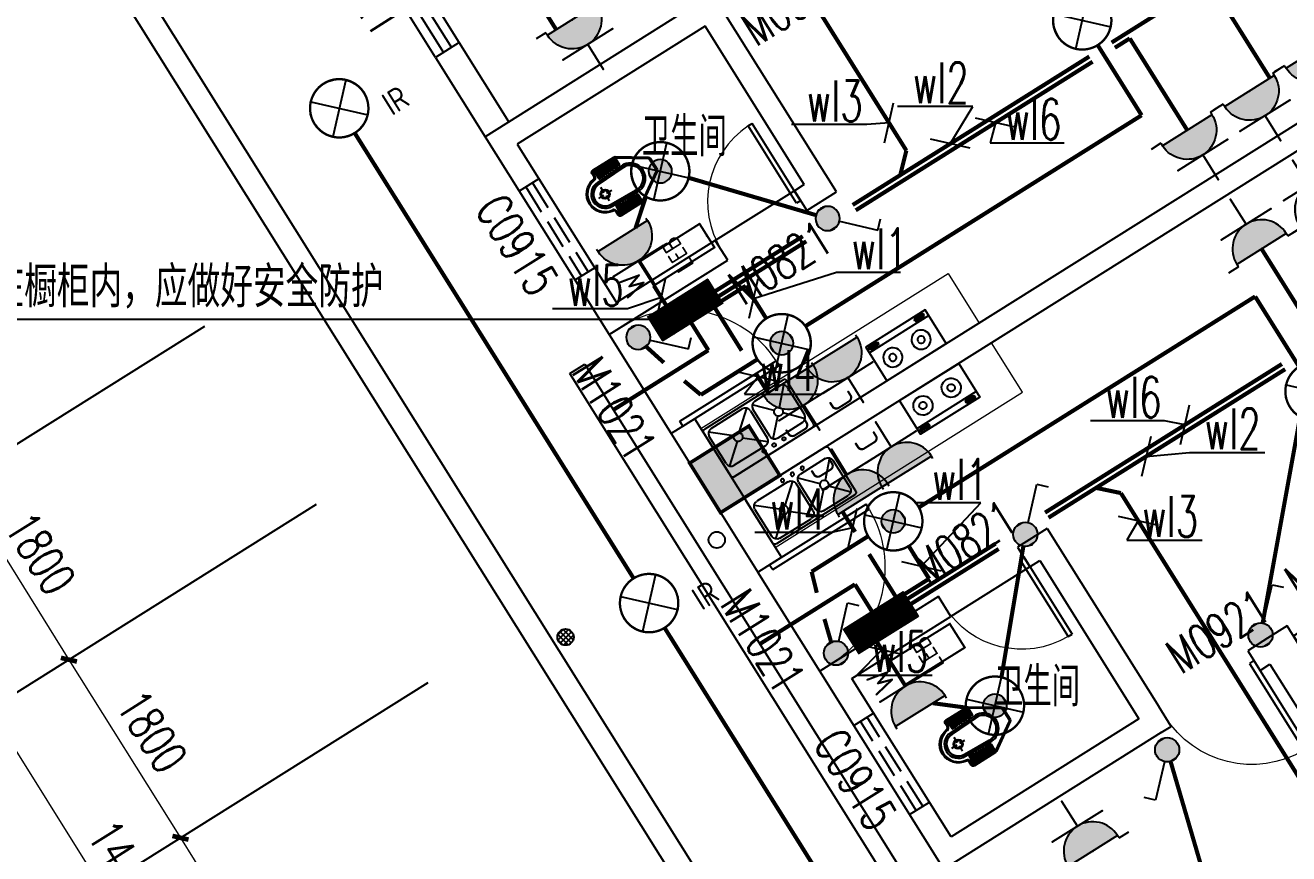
# Model space of a CAD drawing. Extents: x -9422388 to 15610651, y -1992469 to 953794.
# Drawn here: x -2638023 to -2627196, y -191787 to -184694 of the extents above; entities that cross this region are included whole.
import ezdxf
from ezdxf.enums import TextEntityAlignment as Align

# ---------------------------------------------------------------- set-up
doc = ezdxf.new("R2010")
doc.units = 0
doc.header["$LTSCALE"] = 1000
doc.linetypes.add('DASH', pattern=[0.35, 0.25, -0.1])
for name, color, linetype in [('A-ELEV-LIN-0.4', 40, 'Continuous'), ('AXIS', 3, 'Continuous'), ('C-KZ', 2, 'Continuous'), ('C-Z-HATCH', 253, 'Continuous'), ('CABLETRAY', 4, 'Continuous'), ('DIM-插座', 3, 'Continuous'), ('DIM-照明', 3, 'Continuous'), ('DIM-箱柜', 3, 'Continuous'), ('EQUIP-插座', 3, 'Continuous'), ('EQUIP-照明', 3, 'Continuous'), ('EQUIP-箱柜', 3, 'Continuous'), ('PUB_TEXT', 7, 'Continuous'), ('TEL_TEXT', 7, 'Continuous'), ('WALL', 9, 'Continuous'), ('WALL-PARAPET', 6, 'Continuous'), ('WINDOW', 4, 'Continuous'), ('WINDOW_TEXT', 7, 'Continuous'), ('WIRE-插座', 5, 'Continuous'), ('WIRE-照明', 1, 'Continuous'), ('厨具', 4, 'Continuous'), ('洁具', 253, 'Continuous')]:
    doc.layers.add(name, color=color, linetype=linetype)
doc.layers.add('建筑底图', color=8, linetype='Continuous', lineweight=5)
doc.styles.add('_TCH_DIM', font='SIMPLEX', dxfattribs={"bigfont": 'GBCBIG'})
doc.styles.add('_TCH_DIM_T3', font='SIMPLEX', dxfattribs={"width": 0.705882, "bigfont": 'GBCBIG'})
doc.styles.add('_TCH_WINDOW', font='SIMPLEX', dxfattribs={"height": 3.5, "bigfont": 'GBCBIG'})
doc.styles.add('_TEL_ATTDEF', font='GBENOR', dxfattribs={"width": 0.8, "height": 3, "bigfont": 'GBCBIG'})
doc.styles.add('_TEL_DIM', font='SIMPLEX', dxfattribs={"width": 0.8, "height": 3.5, "bigfont": 'HZTXT'})
doc.styles.get("Standard").update_dxf_attribs({"font": 'gbenor.shx', "bigfont": 'gbcbig.shx'})
doc.dimstyles.new('_TCH_ARCH&&100', dxfattribs={"dimtxt": 297.5, "dimasz": 100, "dimexe": 250, "dimexo": 300, "dimgap": 126.25, "dimtad": 1, "dimdec": 0, "dimzin": 0, "dimdsep": 46, "dimtxsty": '_TCH_DIM_T3', "dimblk": 'ARCHTICK', "dimcen": 0.09, "dimclrt": 7, "dimazin": 2, "dimtfac": 1, "dimtdec": 0, "dimtix": 1, "dimtmove": 2, "dimatfit": 3, "dimfxl": 0, "dimtolj": 1, "dimtzin": 0, "dimarcsym": 0})

# ---------------------------------------------------------------- blocks, each defined once
blk = doc.blocks.new('$plan$00002871')
at = {"layer": '洁具', "color": 0}
for p, q in [((0, -475), (0, -423)), ((-15, -490), (-67, -490)), ((0, -505), (0, -557)), ((15, -490), (67, -490))]:
    blk.add_line(p, q, dxfattribs=at)
for points in [[(159, -508, -0.88995), (-159, -508, 0.380538), (-179, -491), (-210, -491, -0.414214), (-230, -471), (-230, -258, -0.144595), (-227, -247), (-73, -9, -0.254383), (-56, 0), (56, 0, -0.254383), (73, -9), (227, -247, -0.144595), (230, -258), (230, -471, -0.414214), (210, -491), (179, -491, 0.380538)], [(120, -491), (130, -252, 1.134994), (-130, -252), (-120, -491, 0.992594)], [(105, -490), (115, -251, 1.141146), (-115, -251), (-105, -490, 0.994896)], [(100, -490), (110, -251, 1.143479), (-110, -251), (-100, -490, 0.995777)], [(-149, -264, 1), (-149, -252), (-207, -252, 1), (-207, -264)], [(-148, -287, 1), (-148, -275), (-207, -275, 1), (-207, -287)], [(-147, -307, 1), (-147, -295), (-207, -295, 1), (-207, -307)], [(-146, -330, 1), (-146, -319), (-207, -319, 1), (-207, -330)], [(-149, -263, 1), (-149, -253), (-207, -253, 1), (-207, -263)], [(-148, -286, 1), (-148, -276), (-207, -276, 1), (-207, -286)], [(-147, -306, 1), (-147, -296), (-207, -296, 1), (-207, -306)], [(-146, -329, 1), (-146, -320), (-207, -320, 1), (-207, -329)], [(146, -330, -1), (146, -319), (207, -319, -1), (207, -330)], [(148, -287, -1), (148, -275), (207, -275, -1), (207, -287)], [(147, -307, -1), (147, -295), (207, -295, -1), (207, -307)], [(146, -329, -1), (146, -320), (207, -320, -1), (207, -329)], [(148, -286, -1), (148, -276), (207, -276, -1), (207, -286)], [(147, -306, -1), (147, -296), (207, -296, -1), (207, -306)], [(149, -264, -1), (149, -252), (207, -252, -1), (207, -264)], [(149, -263, -1), (149, -253), (207, -253, -1), (207, -263)], [(-146, -352, 1), (-146, -341), (-207, -341, 1), (-207, -352)], [(-145, -376, 1), (-145, -364), (-207, -364, 1), (-207, -376)], [(-144, -399, 1), (-144, -388), (-207, -388, 1), (-207, -399)], [(-143, -423, 1), (-143, -411), (-207, -411, 1), (-207, -423)], [(-141, -444, 1), (-141, -432), (-207, -432, 1), (-207, -444)], [(-146, -351, 1), (-146, -342), (-207, -342, 1), (-207, -351)], [(-145, -375, 1), (-145, -365), (-207, -365, 1), (-207, -375)], [(-144, -398, 1), (-144, -389), (-207, -389, 1), (-207, -398)], [(-143, -422, 1), (-143, -412), (-207, -412, 1), (-207, -422)], [(-141, -443, 1), (-141, -433), (-207, -433, 1), (-207, -443)], [(141, -444, -1), (141, -432), (207, -432, -1), (207, -444)], [(141, -443, -1), (141, -433), (207, -433, -1), (207, -443)], [(143, -423, -1), (143, -411), (207, -411, -1), (207, -423)], [(144, -399, -1), (144, -388), (207, -388, -1), (207, -399)], [(143, -422, -1), (143, -412), (207, -412, -1), (207, -422)], [(145, -376, -1), (145, -364), (207, -364, -1), (207, -376)], [(144, -398, -1), (144, -389), (207, -389, -1), (207, -398)], [(146, -352, -1), (146, -341), (207, -341, -1), (207, -352)], [(145, -375, -1), (145, -365), (207, -365, -1), (207, -375)], [(146, -351, -1), (146, -342), (207, -342, -1), (207, -351)], [(-141, -464, 1), (-141, -453), (-207, -453, 1), (-207, -464)], [(-141, -463, 1), (-141, -454), (-207, -454, 1), (-207, -463)], [(141, -464, -1), (141, -453), (207, -453, -1), (207, -464)], [(141, -463, -1), (141, -454), (207, -454, -1), (207, -463)]]:
    blk.add_lwpolyline(points, format="xyb", close=True, dxfattribs=at)
blk.add_lwpolyline([(-149, -507, 0.380538), (-179, -481), (-210, -481, -0.414214), (-220, -471), (-220, -258, -0.144595), (-218, -253), (-64, -15, -0.254383), (-56, -10), (56, -10, -0.254383), (64, -15), (218, -253, -0.144595), (220, -258), (220, -471, -0.414214), (210, -481), (179, -481, 0.380538), (149, -507, 0.380538)], format="xyb", dxfattribs=at)
for radius in [40, 31.7]:
    blk.add_circle((0, -490), radius, dxfattribs=at)
blk.add_arc((0, -490), 150, 186.665, 353.335, dxfattribs=at)
blk = doc.blocks.new('宿舍楼柱网1')
at = {"layer": 'C-Z-HATCH'}
h = blk.add_hatch(color=0, dxfattribs=at)
h.dxf.hatch_style = 1
h.paths.add_polyline_path([(643252, 157766), (643760, 158084), (643495, 158508), (642987, 158190)])
at = {"layer": 'C-KZ', "color": 0, "const_width": 30}
blk.add_lwpolyline([(643252, 157766), (643760, 158084), (643495, 158508), (642987, 158190), (643252, 157766)], dxfattribs=at)
blk = doc.blocks.new('$TCHSYS$WIN2D')
at = {"color": 0}
for p, q in [((-0.5, 0.5), (0.5, 0.5)), ((-0.5, 0.5), (-0.5, -0.5)), ((0.5, 0.5), (0.5, -0.5)), ((0.5, 0.1667), (-0.5, 0.1667)), ((0.5, -0.1667), (-0.5, -0.1667)), ((-0.5, -0.5), (0.5, -0.5))]:
    blk.add_line(p, q, dxfattribs=at)
blk = doc.blocks.new('$DorLib2D$00000001')
at = {"color": 0}
for p, q in [((0.45, 0.975), (0.5, 0.975)), ((0.45, 0), (0.45, 0.975)), ((0.5, 0), (0.5, 0.975)), ((0.5, 0), (0.45, 0))]:
    blk.add_line(p, q, dxfattribs=at)
at = {"color": 0, "lineweight": 13}
blk.add_arc((0.475, 0), 0.975, 91.4693, 180, dxfattribs=at)
blk = doc.blocks.new('$plan$00002777')
at = {"layer": '厨具', "color": 0}
for p, q in [((-300, -284), (300, -284)), ((-267, -307), (-267, -318)), ((-257, -316), (-257, -333)), ((-192, -316), (-257, -316)), ((-192, -333), (-192, -316)), ((-176, -308), (-176, -318)), ((192, -308), (192, -318)), ((208, -316), (273, -316)), ((208, -333), (208, -316)), ((273, -316), (273, -333)), ((284, -307), (284, -318)), ((-257, -333), (-192, -333)), ((273, -333), (208, -333))]:
    blk.add_line(p, q, dxfattribs=at)
blk.add_lwpolyline([(300, 0), (-300, 0), (-300, -340), (300, -340)], close=True, dxfattribs=at)
for points in [[(-176, -308, 0.259034), (-178, -304, 0.076276), (-189, -299, 0.036515), (-203, -297, 0.026615), (-221, -296, 0.026615), (-240, -297, 0.036515), (-254, -299, 0.076276), (-265, -304, 0.259034), (-267, -308, 0.078462), (-267, -309, 0.056762)], [(-176, -318, 0.259034), (-178, -315, 0.076276), (-189, -310, 0.036515), (-203, -307, 0.026615), (-221, -306, 0.026615), (-240, -307, 0.036515), (-254, -310, 0.076276), (-265, -315, 0.259034), (-267, -318, 0.259034), (-265, -322, 0.056762), (-257, -326, 0.036515)], [(-192, -327, 0.008736), (-189, -327, 0.076276), (-178, -322, 0.259034), (-176, -318, 0.259034)], [(192, -308, -0.259034), (194, -304, -0.076276), (205, -299, -0.036515), (219, -297, -0.026615), (238, -296, -0.026615), (257, -297, -0.036515), (270, -299, -0.076276), (282, -304, -0.259034), (284, -308, -0.078462), (283, -309, -0.056762)], [(192, -318, -0.259034), (194, -315, -0.076276), (205, -310, -0.036515), (219, -307, -0.026615), (238, -306, -0.026615), (257, -307, -0.036515), (270, -310, -0.076276), (282, -315, -0.259034), (284, -318, -0.259034), (282, -322, -0.056762), (273, -326, -0.036515)], [(208, -327, -0.008736), (205, -327, -0.076276), (194, -322, -0.259034), (192, -318, -0.259034)]]:
    blk.add_lwpolyline(points, format="xyb", dxfattribs=at)
for centre, radius, start, end in [((-135, -143), 82.5, 0.964, 0), ((151, -143), 82.5, 180, 179.036), ((-135, -143), 31.6, 0.6532, 0), ((151, -143), 31.6, 180, 179.3468)]:
    blk.add_arc(centre, radius, start, end, dxfattribs=at)
blk = doc.blocks.new('$plan$00002763')
at = {"layer": '洁具', "color": 0}
for p, q in [((-381, -98), (-246, -241)), ((-345, -82), (-95, -82)), ((-59, -98), (-194, -241)), ((-6, -98), (161, -241)), ((30, -82), (345, -82)), ((381, -98), (214, -241)), ((-395, -405), (-395, -132)), ((-45, -132), (-45, -405)), ((-20, -405), (-20, -132)), ((395, -132), (395, -405)), ((-246, -297), (-381, -440)), ((-194, -297), (-59, -440)), ((161, -297), (-6, -440)), ((214, -297), (381, -440)), ((-95, -455), (-345, -455)), ((345, -455), (30, -455))]:
    blk.add_line(p, q, dxfattribs=at)
blk.add_lwpolyline([(-420, -25), (-420, -455, 0.200464), (-413, -473, 0.197353), (-395, -480), (395, -480, 0.19737), (413, -473, 0.200447), (420, -455), (420, -25, 0.200464), (413, -7, 0.197353), (395, 0), (-395, 0, 0.19737), (-413, -7, 0.200447), (-420, -25)], format="xyb", close=True, dxfattribs=at)
for centre, major_axis, start_param, end_param in [((-345, -132), (-50, 0), -1.570796, 0), ((-136, -48), (-14.2, 0), 3.141593, 9.424778), ((-95, -132), (-50, 0), 3.141593, 4.712389), ((-36, -48), (-15.1, 0), 3.141593, 9.424778), ((30, -132), (-50, 0), -1.570796, 0), ((64, -48), (-14.2, 0), 3.141593, 9.424778), ((345, -132), (-50, 0), 3.141593, 4.712389), ((-220, -269), (-38.6, 0), 3.141593, 9.424778), ((188, -269), (-38.6, 0), 3.141593, 9.424778), ((-345, -405), (50, 0), 3.141593, 4.712389), ((-95, -405), (50, 0), 4.712389, 6.283185), ((30, -405), (50, 0), 3.141593, 4.712389), ((345, -405), (50, 0), 4.712389, 6.283185)]:
    blk.add_ellipse(centre, major_axis=major_axis, ratio=0.9938, start_param=start_param, end_param=end_param, dxfattribs=at)
blk = doc.blocks.new('_ArchTick')
at = {"color": 0, "linetype": 'ByBlock', "const_width": 0.4}
blk.add_lwpolyline([(-0.5, -0.5), (0.5, 0.5)], dxfattribs=at)
blk = doc.blocks.new('*D649')
at = {"layer": 'AXIS', "color": 0, "lineweight": -2, "transparency": 16777216}
for p, q in [((1909336, -378950), (1906583, -380676)), ((1906794, -380543), (1914442, -392745)), ((1916984, -391152), (1914230, -392878))]:
    blk.add_line(p, q, dxfattribs=at)
at = {"layer": 'Defpoints', "color": 0, "transparency": 16777216}
for p in [(1909591, -378791), (1917238, -390992), (1914442, -392745)]:
    blk.add_point(p, dxfattribs=at)
at = {"layer": 'AXIS', "color": 0, "lineweight": -2, "transparency": 16777216, "xscale": 100, "yscale": 100, "zscale": 100}
for p, rotation in [((1906794, -380543), 122.0782976762229), ((1914442, -392745), 302.0782976762229)]:
    blk.add_blockref('_ArchTick', p, dxfattribs=dict(at, rotation=rotation))
at = {"layer": 'AXIS', "color": 7, "transparency": 16777216, "insert": (1910851, -386498), "char_height": 297.5, "attachment_point": 5, "rotation": 302.0783, "style": '_TCH_DIM_T3'}
blk.add_mtext('\\A1;14400', dxfattribs=at)
blk = doc.blocks.new('*D652')
at = {"layer": 'AXIS', "color": 0, "lineweight": -2, "transparency": 16777216}
for p, q in [((1913160, -385051), (1911084, -386352)), ((1911296, -386219), (1912252, -387744)), ((1914116, -386576), (1912040, -387877))]:
    blk.add_line(p, q, dxfattribs=at)
at = {"layer": 'Defpoints', "color": 0, "transparency": 16777216}
for p in [(1913414, -384891), (1914370, -386417), (1912252, -387744)]:
    blk.add_point(p, dxfattribs=at)
at = {"layer": 'AXIS', "color": 0, "lineweight": -2, "transparency": 16777216, "xscale": 100, "yscale": 100, "zscale": 100}
for p, rotation in [((1911296, -386219), 122.0782976762212), ((1912252, -387744), 302.0782976762212)]:
    blk.add_blockref('_ArchTick', p, dxfattribs=dict(at, rotation=rotation))
at = {"layer": 'AXIS', "color": 7, "transparency": 16777216, "insert": (1912007, -386836), "char_height": 297.5, "attachment_point": 5, "rotation": 302.0783, "style": '_TCH_DIM_T3'}
blk.add_mtext('\\A1;1800', dxfattribs=at)
blk = doc.blocks.new('*D653')
at = {"layer": 'AXIS', "color": 0, "lineweight": -2, "transparency": 16777216}
for p, q in [((1912204, -383526), (1910128, -384827)), ((1910340, -384694), (1911296, -386219)), ((1913160, -385051), (1911084, -386352))]:
    blk.add_line(p, q, dxfattribs=at)
at = {"layer": 'Defpoints', "color": 0, "transparency": 16777216}
for p in [(1912458, -383366), (1913414, -384891), (1911296, -386219)]:
    blk.add_point(p, dxfattribs=at)
at = {"layer": 'AXIS', "color": 0, "lineweight": -2, "transparency": 16777216, "xscale": 100, "yscale": 100, "zscale": 100}
for p, rotation in [((1910340, -384694), 122.0782976762238), ((1911296, -386219), 302.0782976762238)]:
    blk.add_blockref('_ArchTick', p, dxfattribs=dict(at, rotation=rotation))
at = {"layer": 'AXIS', "color": 7, "transparency": 16777216, "insert": (1911051, -385310), "char_height": 297.5, "attachment_point": 5, "rotation": 302.0783, "style": '_TCH_DIM_T3'}
blk.add_mtext('\\A1;1800', dxfattribs=at)
blk = doc.blocks.new('*D654')
at = {"layer": 'AXIS', "color": 0, "lineweight": -2, "transparency": 16777216}
for p, q in [((1911248, -382000), (1909172, -383302)), ((1909384, -383169), (1910340, -384694)), ((1912204, -383526), (1910128, -384827))]:
    blk.add_line(p, q, dxfattribs=at)
at = {"layer": 'Defpoints', "color": 0, "transparency": 16777216}
for p in [(1911502, -381841), (1912458, -383366), (1910340, -384694)]:
    blk.add_point(p, dxfattribs=at)
at = {"layer": 'AXIS', "color": 0, "lineweight": -2, "transparency": 16777216, "xscale": 100, "yscale": 100, "zscale": 100}
for p, rotation in [((1909384, -383169), 122.0782976762261), ((1910340, -384694), 302.0782976762261)]:
    blk.add_blockref('_ArchTick', p, dxfattribs=dict(at, rotation=rotation))
at = {"layer": 'AXIS', "color": 7, "transparency": 16777216, "insert": (1910095, -383785), "char_height": 297.5, "attachment_point": 5, "rotation": 302.0783, "style": '_TCH_DIM_T3'}
blk.add_mtext('\\A1;1800', dxfattribs=at)
blk = doc.blocks.new('*D655')
at = {"layer": 'AXIS', "color": 0, "lineweight": -2, "transparency": 16777216}
for p, q in [((1909336, -378950), (1907260, -380251)), ((1907472, -380118), (1909384, -383169)), ((1911248, -382000), (1909172, -383302))]:
    blk.add_line(p, q, dxfattribs=at)
at = {"layer": 'Defpoints', "color": 0, "transparency": 16777216}
for p in [(1909591, -378791), (1911502, -381841), (1909384, -383169)]:
    blk.add_point(p, dxfattribs=at)
at = {"layer": 'AXIS', "color": 0, "lineweight": -2, "transparency": 16777216, "xscale": 100, "yscale": 100, "zscale": 100}
for p, rotation in [((1907472, -380118), 122.0782976762225), ((1909384, -383169), 302.0782976762225)]:
    blk.add_blockref('_ArchTick', p, dxfattribs=dict(at, rotation=rotation))
at = {"layer": 'AXIS', "color": 7, "transparency": 16777216, "insert": (1908661, -381498), "char_height": 297.5, "attachment_point": 5, "rotation": 302.0783, "style": '_TCH_DIM_T3'}
blk.add_mtext('\\A1;3600', dxfattribs=at)
blk = doc.blocks.new('$equip$00002530')
for p, q in [((-0.354, 0.354), (0.354, -0.354)), ((0.354, 0.354), (-0.354, -0.354))]:
    blk.add_line(p, q)
at = {"const_width": 0.04}
blk.add_lwpolyline([(0, 0.5, -1), (0, -0.5, -1), (0, 0.5, -2.479085)], format="xyb", dxfattribs=at)
blk.add_circle((0, 0), 0.5)
for p in [(0, 0.5), (-0.5, 0), (0.5, 0), (0, -0.5)]:
    blk.add_point(p)
at = {"color": 7, "style": '_TEL_DIM', "flags": 1}
blk.add_attdef('A', text='', height=0.00002, dxfattribs=at).set_placement((0, 0), align=Align.MIDDLE_CENTER)
at = {"color": 7, "style": '_TEL_DIM'}
blk.add_attdef('$TEXT$', text='', height=0.4, dxfattribs=at).set_placement((0.887, -0.396), align=Align.MIDDLE_CENTER)
blk = doc.blocks.new('$equip$00002539')
for p, q in [((-0.354, 0.354), (0.354, -0.354)), ((0.354, 0.354), (-0.354, -0.354))]:
    blk.add_line(p, q)
at = {"const_width": 0.04}
blk.add_lwpolyline([(-0.5, 0, 1), (0.5, 0, 1), (-0.5, 0, 0.911406)], format="xyb", dxfattribs=at)
blk.add_circle((0, 0), 0.5)
for p in [(0, 0.5), (-0.5, 0), (0.5, 0), (0, -0.5)]:
    blk.add_point(p)
at = {"color": 7, "style": '_TEL_DIM', "flags": 1}
blk.add_attdef('A', text='', height=0.00002, dxfattribs=at).set_placement((0, 0), align=Align.MIDDLE_CENTER)
blk = doc.blocks.new('$equip$00002828')
for p, q in [((0.354, 0.354), (-0.354, -0.354)), ((-0.354, 0.354), (0.354, -0.354))]:
    blk.add_line(p, q)
at = {"const_width": 0.04}
blk.add_lwpolyline([(0.5, 0, -1), (-0.5, 0, -1), (0.5, 0, 1)], format="xyb", dxfattribs=at)
for radius in [0.5, 0.2]:
    blk.add_circle((0, 0), radius)
for p in [(0, 0.5), (-0.5, 0), (0.5, 0), (0, -0.5)]:
    blk.add_point(p)
for points in [[(-0.173, 0.1), (0.173, 0.1), (-0.2, 0), (0.2, 0)], [(-0.173, -0.1), (0.173, -0.1), (-0.2, 0), (0.2, 0)], [(-0.1, 0.173), (0.1, 0.173), (-0.173, 0.1), (0.173, 0.1)], [(0, 0.2), (0, 0.2), (-0.1, 0.173), (0.1, 0.173)], [(-0.1, -0.173), (0.1, -0.173), (-0.173, -0.1), (0.173, -0.1)], [(0, -0.2), (0, -0.2), (-0.1, -0.173), (0.1, -0.173)]]:
    blk.add_solid(points)
at = {"color": 7, "style": '_TEL_DIM', "flags": 1}
for tag in ['A', 'REMARK']:
    blk.add_attdef(tag, text='', height=0.00002, dxfattribs=at).set_placement((0, 0), align=Align.MIDDLE_CENTER)
blk = doc.blocks.new('$equip$00001764')
for p, q in [((-0.5, 1.05), (-0.5, 1)), ((-0.5, 1), (0.5, 1)), ((0.5, 1.05), (0.5, 1)), ((0.5, 0.5), (-0.5, 0.5)), ((0, 0.5), (0, 0))]:
    blk.add_line(p, q)
blk.add_arc((0, 1), 0.5, 180, 0)
for p in [(-0.5, 0.5), (0.5, 0.5), (0, 0)]:
    blk.add_point(p)
for points in [[(0.433, 0.75), (-0.433, 0.75), (0.5, 1), (-0.5, 1)], [(0.25, 0.567), (-0.25, 0.567), (0.433, 0.75), (-0.433, 0.75)], [(0, 0.5), (0, 0.5), (0.25, 0.567), (-0.25, 0.567)]]:
    blk.add_solid(points)
at = {"color": 7, "style": '_TEL_DIM'}
blk.add_attdef('$TEXT$', text='', height=0.4, dxfattribs=at).set_placement((0.303, 0.211), align=Align.MIDDLE_CENTER)
at = {"color": 7, "style": '_TEL_DIM', "flags": 1}
blk.add_attdef('A', text='', height=0.00002, dxfattribs=at).set_placement((0, 0), align=Align.MIDDLE_CENTER)
blk = doc.blocks.new('$equip$00001240')
for p, q in [((-0.5, 1.05), (-0.7, 1.05)), ((-0.5, 1.05), (-0.5, 1)), ((-0.5, 1), (0.5, 1)), ((0.5, 1.05), (0.7, 1.05)), ((0.5, 1.05), (0.5, 1)), ((-0.5, 0.5), (0.5, 0.5)), ((0, 0.5), (0, 0))]:
    blk.add_line(p, q)
blk.add_arc((0, 1), 0.5, 180, 0)
for points in [[(0.433, 0.75), (-0.433, 0.75), (0.5, 1), (-0.5, 1)], [(0.25, 0.567), (-0.25, 0.567), (0.433, 0.75), (-0.433, 0.75)], [(0, 0.5), (0, 0.5), (0.25, 0.567), (-0.25, 0.567)]]:
    blk.add_solid(points)
at = {"layer": 'EQUIP-照明'}
for p in [(0, 1), (-0.5, 0.5), (0.5, 0.5), (0, 0)]:
    blk.add_point(p, dxfattribs=at)
at = {"layer": 'EQUIP-照明', "flags": 9}
blk.add_attdef('A', (0, 0), '', height=0.00002, dxfattribs=at)
blk = doc.blocks.new('$equip$00001962')
for p, q in [((0.147, 0.356), (0.625, 0.833)), ((0.625, 0.833), (0.766, 0.692))]:
    blk.add_line(p, q)
blk.add_circle((0, 0.208), 0.208)
for p in [(0, 0.417), (-0.208, 0.208), (0, 0), (0.208, 0.208)]:
    blk.add_point(p)
for points in [[(-0.18, 0.313), (0.18, 0.313), (-0.208, 0.208), (0.208, 0.208)], [(-0.104, 0.389), (0.104, 0.389), (-0.18, 0.313), (0.18, 0.313)], [(0, 0.417), (0, 0.417), (-0.104, 0.389), (0.104, 0.389)], [(-0.18, 0.104), (0.18, 0.104), (-0.208, 0.208), (0.208, 0.208)], [(-0.104, 0.028), (0.104, 0.028), (-0.18, 0.104), (0.18, 0.104)], [(0, 0), (0, 0), (-0.104, 0.028), (0.104, 0.028)]]:
    blk.add_solid(points)
at = {"layer": 'TEL_TEXT', "style": '_TEL_DIM', "flags": 1}
blk.add_attdef('A', text='', height=0.00002, dxfattribs=at).set_placement((0, 0), align=Align.MIDDLE_CENTER)
blk = doc.blocks.new('*X41')
at = {"color": 0}
for p, q in [((-250, 32.8), (-82.8, 200)), ((-250, 68.2), (-118.2, 200)), ((-250, 103.6), (-153.6, 200)), ((-250, 138.9), (-188.9, 200)), ((-250, 174.3), (-224.3, 200)), ((-247.5, 0), (-47.5, 200)), ((-212.1, 0), (-12.1, 200)), ((-176.8, 0), (23.2, 200)), ((-141.4, 0), (58.6, 200)), ((-106.1, 0), (93.9, 200)), ((-70.7, 0), (129.3, 200)), ((-35.4, 0), (164.6, 200)), ((0, 0), (200, 200)), ((35.4, 0), (235.4, 200)), ((70.7, 0), (250, 179.3)), ((106.1, 0), (250, 143.9)), ((141.4, 0), (250, 108.6)), ((176.8, 0), (250, 73.2)), ((212.1, 0), (250, 37.9)), ((247.5, 0), (250, 2.5))]:
    blk.add_line(p, q, dxfattribs=at)
blk = doc.blocks.new('$equip$00002943')
for p, q in [((-0.75, 0.6), (-0.75, 0)), ((0.75, 0.6), (-0.75, 0.6)), ((0.75, 0), (0.75, 0.6)), ((-0.75, 0), (0.75, 0))]:
    blk.add_line(p, q)
for points, const_width in [([(-0.75, 0.3), (0.75, 0.3)], 0.6), ([(-0.75, 0.6), (-0.75, 0), (0.75, 0), (0.75, 0.6), (-0.75, 0.6), (-0.75, 0)], 0.04)]:
    blk.add_lwpolyline(points, dxfattribs=dict(const_width=const_width))
for p in [(0, 0.6), (-0.75, 0.3), (0.75, 0.3), (0, 0)]:
    blk.add_point(p)
at = {"xscale": 0.00300000000061118, "yscale": 0.00300000000061118, "zscale": 0.00300000000061118}
blk.add_blockref('*X41', (0, 0), dxfattribs=at)
at = {"color": 7, "style": '_TEL_DIM', "flags": 1}
for tag in ['A', 'REMARK']:
    blk.add_attdef(tag, text='', height=0.00002, dxfattribs=at).set_placement((0, 0), align=Align.MIDDLE_CENTER)
blk = doc.blocks.new('$equip$00002908')
for p, q in [((0.75, 0.6), (-0.75, 0.6)), ((-0.75, 0.6), (-0.75, 0)), ((0.75, 0), (0.75, 0.6)), ((-0.75, 0), (0.75, 0))]:
    blk.add_line(p, q)
at = {"const_width": 0.04}
blk.add_lwpolyline([(-0.75, 0.6), (-0.75, 0), (0.75, 0), (0.75, 0.6), (-0.75, 0.6), (-0.75, 0)], dxfattribs=at)
for p in [(0, 0.6), (-0.75, 0.3), (0.75, 0.3), (0, 0)]:
    blk.add_point(p)
at = {"color": 7, "style": '_TEL_DIM'}
blk.add_attdef('$TEXT$', text='', height=0.4, dxfattribs=at).set_placement((0, 0.3), align=Align.MIDDLE_CENTER)
at = {"color": 7, "style": '_TEL_DIM', "flags": 1}
for tag in ['A', 'REMARK']:
    blk.add_attdef(tag, text='', height=0.00002, dxfattribs=at).set_placement((0, 0), align=Align.MIDDLE_CENTER)
blk = doc.blocks.new('4444')
at = {"layer": 'A-ELEV-LIN-0.4'}
h = blk.add_hatch(dxfattribs=at)
h.set_pattern_fill('ANSI37', color=8, scale=20)
h.set_pattern_definition([(45, (860288.38, -496.544), (-22.4506403, 22.4506403), []), (135, (860288.38, -496.544), (-22.4506403, -22.4506403), [])])
edge = h.paths.add_edge_path()
edge.add_arc((1914595.8, -384501.2), 70, 0, 360)
at = {"color": 8}
for points in [[(1916021.8, -383139.1), (1915756.3, -382715.4), (1917874.6, -381387.7), (1918140.1, -381811.4)], [(1916128, -383308.6), (1916393.6, -383732.2), (1918511.9, -382404.5), (1918246.3, -381980.9)]]:
    blk.add_lwpolyline(points, close=True, dxfattribs=at)
at = {"layer": 'A-ELEV-LIN-0.4', "color": 8}
for centre in [(1915892.2, -383669.1), (1914595.8, -384501.2)]:
    blk.add_circle(centre, 70, dxfattribs=at)
at = {"layer": 'AXIS', "color": 8}
for p, q in [((1911502.5, -381841), (1908113.2, -383965.3)), ((1912458.4, -383366.2), (1909069.1, -385490.5)), ((1913414.3, -384891.4), (1910025, -387015.7))]:
    blk.add_line(p, q, dxfattribs=at)
at = {"layer": 'WALL', "color": 8}
for p, q in [((1915770.7, -379047.8), (1913906.6, -380216.2)), ((1916917.6, -380689.3), (1915961.6, -379164.2)), ((1915792.2, -379270.4), (1914182.3, -380279.4)), ((1916641.9, -380626.1), (1915792.2, -379270.4)), ((1922139.5, -379304.7), (1916021.8, -383139.1)), ((1913685.1, -379410.9), (1913481.7, -379538.3)), ((1914109.9, -380088.7), (1913685.1, -379410.9)), ((1922245.7, -379474.2), (1916128, -383308.6)), ((1913481.7, -379538.3), (1913906.6, -380216.2)), ((1913906.6, -380216.2), (1914968.7, -381910.8)), ((1914182.3, -380279.4), (1915032, -381635.1)), ((1916641.9, -380626.1), (1916557.2, -380679.2)), ((1916557.2, -380679.2), (1916663.4, -380848.7)), ((1916663.4, -380848.7), (1916917.6, -380689.3)), ((1915879.3, -381104.1), (1915032, -381635.1)), ((1915985.5, -381273.5), (1915879.3, -381104.1)), ((1914968.7, -381910.8), (1915985.5, -381273.5)), ((1914968.7, -381910.8), (1915172.1, -381783.4)), ((1915703.2, -382630.7), (1915499.8, -382758.2)), ((1916074.9, -383223.8), (1915703.2, -382630.7)), ((1915499.8, -382758.2), (1915871.6, -383351.3)), ((1916446.7, -383816.9), (1916074.9, -383223.8)), ((1915871.6, -383351.3), (1916243.3, -383944.4)), ((1918723.2, -383570.2), (1918469, -383729.6)), ((1918723.2, -383570.2), (1919679.2, -385095.4)), ((1916243.3, -383944.4), (1916446.7, -383816.9)), ((1918469, -383729.6), (1918575.3, -383899)), ((1918575.3, -383899), (1918660, -383845.9)), ((1918660, -383845.9), (1919509.7, -385201.6)), ((1917791.2, -384154.4), (1916774.4, -384791.7)), ((1917897.4, -384323.9), (1917791.2, -384154.4)), ((1917050.1, -384855), (1917897.4, -384323.9)), ((1920780.7, -384405), (1920611.2, -384511.2)), ((1920886.9, -384574.5), (1920780.7, -384405)), ((1920611.2, -384511.2), (1920441.8, -384617.5)), ((1916977.8, -384664.3), (1916774.4, -384791.7)), ((1920441.8, -384617.5), (1920548, -384786.9)), ((1917836.6, -386486.4), (1916774.4, -384791.7)), ((1920548, -384786.9), (1920632.7, -384733.8)), ((1920632.7, -384733.8), (1922438.4, -387614.7)), ((1917899.8, -386210.7), (1917050.1, -384855)), ((1919785.4, -385264.9), (1919679.2, -385095.4)), ((1919509.7, -385201.6), (1917899.8, -386210.7)), ((1919700.7, -385318), (1917836.6, -386486.4)), ((1919700.7, -385318), (1919785.4, -385264.9))]:
    blk.add_line(p, q, dxfattribs=at)
at = {"layer": 'WALL-PARAPET', "color": 8}
for p, q in [((1910300.1, -378228), (1918888.8, -391931.2)), ((1910575.7, -378291.2), (1919058.3, -391825))]:
    blk.add_line(p, q, dxfattribs=at)
at = {"layer": 'WINDOW', "color": 8, "linetype": 'DASH'}
for p, q in [((1914368.1, -380576, 900), (1914198.7, -380682.2, 900)), ((1914255.2, -380646.8, 900), (1914733.1, -381409.4, 900)), ((1914311.6, -380611.4, 900), (1914789.6, -381374, 900)), ((1914846.1, -381338.6, 900), (1914676.6, -381444.8, 900)), ((1917066.5, -385257.8, 900), (1917236, -385151.5, 900)), ((1917601, -385984.9, 900), (1917123, -385222.3, 900)), ((1917657.4, -385949.5, 900), (1917179.5, -385186.9, 900)), ((1917544.5, -386020.3, 900), (1917713.9, -385914.1, 900))]:
    blk.add_line(p, q, dxfattribs=at)
at = {"layer": 'WINDOW', "color": 8}
for p, q in [((1916557.2, -380679.2), (1915879.3, -381104.1)), ((1914968.7, -381910.8), (1915499.8, -382758.2)), ((1918575.3, -383899), (1917897.4, -384323.9)), ((1916774.4, -384791.7), (1916243.3, -383944.4))]:
    blk.add_line(p, q, dxfattribs=at)
at = {"color": 8}
blk.add_blockref('宿舍楼柱网1', (1272672.3, -541201.1), dxfattribs=at)
at = {"color": 8, "rotation": 302.1359259040084}
for p in [(1915349.9, -380447.7), (1918376.2, -385157.3)]:
    blk.add_blockref('$plan$00002871', p, dxfattribs=at)
at = {"layer": 'WINDOW', "color": 8}
ref = blk.add_blockref('$DorLib2D$00000001', (1916289.8, -378840.5), dxfattribs=dict(at, xscale=-900, yscale=-900, zscale=-900, rotation=212.0782976762187))
ref.add_attrib('A', 'M0921', (1916227.7, -379452.7), dxfattribs={"layer": 'WINDOW_TEXT', "color": 8, "height": 297.5, "rotation": 32.0783, "style": '_TCH_WINDOW', "width": 0.705882})
ref = blk.add_blockref('$TCHSYS$WIN2D', (1913105.4, -378712), dxfattribs=dict(at, xscale=-1800, yscale=240, zscale=-1800, rotation=302.0782976762235))
ref.add_attrib('A', 'C1821', (1912483.8, -378609.8), dxfattribs={"layer": 'WINDOW_TEXT', "color": 8, "height": 297.5, "rotation": 302.0783, "style": '_TCH_WINDOW', "width": 0.705882})
ref = blk.add_blockref('$DorLib2D$00000001', (1916271.3, -380976.4), dxfattribs=dict(at, xscale=-800, yscale=-800, zscale=-800, rotation=212.0782976762205))
ref.add_attrib('A', 'M0821', (1916118.9, -381670.3), dxfattribs={"layer": 'WINDOW_TEXT', "color": 8, "height": 297.5, "rotation": 32.0783, "style": '_TCH_WINDOW', "width": 0.705882})
ref = blk.add_blockref('$DorLib2D$00000001', (1915336, -382270.8), dxfattribs=dict(at, xscale=1000, yscale=1000, zscale=1000, rotation=302.0782976762253))
ref.add_attrib('A', 'M1021', (1914640.2, -382227.6), dxfattribs={"layer": 'WINDOW_TEXT', "color": 8, "height": 297.5, "rotation": 302.0783, "style": '_TCH_WINDOW', "width": 0.705882})
ref = blk.add_blockref('$DorLib2D$00000001', (1916610.5, -384304.3), dxfattribs=dict(at, xscale=1000, yscale=-1000, zscale=1000, rotation=122.0782976762238))
ref.add_attrib('A', 'M1021', (1915912.2, -384217.4), dxfattribs={"layer": 'WINDOW_TEXT', "color": 8, "height": 297.5, "rotation": 302.0783, "style": '_TCH_WINDOW', "width": 0.705882})
ref = blk.add_blockref('$DorLib2D$00000001', (1918183.2, -384026.7), dxfattribs=dict(at, xscale=-800, yscale=800, zscale=-800, rotation=212.0782976762222))
ref.add_attrib('A', 'M0821', (1917699.9, -384061.7), dxfattribs={"layer": 'WINDOW_TEXT', "color": 8, "height": 297.5, "rotation": 32.0783, "style": '_TCH_WINDOW', "width": 0.705882})
ref = blk.add_blockref('$DorLib2D$00000001', (1921215.1, -384250.8), dxfattribs=dict(at, xscale=900, yscale=900, zscale=900, rotation=212.0782976762205))
ref.add_attrib('A', 'M0921', (1920887.4, -384189.2), dxfattribs={"layer": 'WINDOW_TEXT', "color": 8, "height": 297.5, "rotation": 32.0783, "style": '_TCH_WINDOW', "width": 0.705882})
ref = blk.add_blockref('$DorLib2D$00000001', (1920113.6, -384941.2), dxfattribs=dict(at, xscale=-900, yscale=900, zscale=-900, rotation=212.0782976762193))
ref.add_attrib('A', 'M0921', (1919870.6, -384826.5), dxfattribs={"layer": 'WINDOW_TEXT', "color": 8, "height": 297.5, "rotation": 32.0783, "style": '_TCH_WINDOW', "width": 0.705882})
at = {"layer": '厨具', "color": 8, "rotation": 212.0782976762205}
for name, p in [('$plan$00002777', (1917604.6, -382147)), ('$plan$00002763', (1916377.7, -382916))]:
    blk.add_blockref(name, p, dxfattribs=at)
at = {"layer": '厨具', "color": 8, "yscale": -1, "rotation": 212.078297676221}
for name, p in [('$plan$00002777', (1917710.8, -382316.5)), ('$plan$00002763', (1916483.9, -383085.5))]:
    blk.add_blockref(name, p, dxfattribs=at)
at = {"layer": 'PUB_TEXT', "color": 8, "style": '_TCH_DIM'}
for p in [(1915249, -380385.2), (1918275.2, -385094.7)]:
    blk.add_text('卫生间', height=337.59, dxfattribs=at).set_placement(p)
at = {"layer": 'WINDOW_TEXT', "color": 8, "style": '_TCH_WINDOW', "width": 0.705882}
for p in [(1913814.5, -380836.7), (1916713.6, -385414.1)]:
    blk.add_text('C0915', height=297.5, rotation=302.0783, dxfattribs=at).set_placement(p)
at = {"layer": 'AXIS', "color": 8}
for p1, p2, distance, picture, middle in [((1909590.6, -378790.7), (1917238.2, -390992.4), -3300, '*D649', (1910851.3, -386498)), ((1909590.6, -378790.7), (1911502.5, -381841), -2500, '*D655', (1908661.2, -381497.5)), ((1911502.5, -381841), (1912458.4, -383366.2), -2500, '*D654', (1910095.1, -383785.3)), ((1912458.4, -383366.2), (1913414.3, -384891.4), -2500, '*D653', (1911051.1, -385310.5)), ((1913414.3, -384891.4), (1914370.3, -386416.6), -2500, '*D652', (1912007, -386835.6))]:
    dim = blk.add_aligned_dim(p1=p1, p2=p2, distance=distance, dimstyle='_TCH_ARCH&&100', dxfattribs=at)
    dim.commit()
    dim.dimension.update_dxf_attribs({"geometry": picture, "text_midpoint": middle})

msp = doc.modelspace()

# ---------------------------------------------------------------- linework, layer by layer
at = {"layer": 'CABLETRAY'}
for p, q in [((-2633356.04144, -187674.28411), (-2633228.94297, -187594.62246)), ((-2633228.94297, -187594.62246), (-2626457.46489, -198398.37189)), ((-2626584.56336, -198478.03354), (-2633356.04144, -187674.28411))]:
    msp.add_line(p, q, dxfattribs=at)
at = {"layer": 'DIM-插座'}
for p, q in [((-2630659.8032, -185699.99375), (-2630581.53643, -185358.85695)), ((-2629538.92108, -185566.79662), (-2629880.05788, -185488.52986)), ((-2629925.3376, -185746.77094), (-2630266.4744, -185668.50418)), ((-2632611.63684, -187195.37987), (-2632533.37008, -186854.24308)), ((-2631572.57564, -187743.1966), (-2631913.71243, -187664.92984)), ((-2628048.14832, -187945.2929), (-2628126.41508, -188286.4297)), ((-2628378.56718, -188214.61029), (-2628456.83394, -188555.74709)), ((-2630971.64718, -189167.97495), (-2630893.38042, -188826.83815)), ((-2628656.63134, -188896.01189), (-2628315.49454, -188974.27865)), ((-2630853.2918, -190000.78205), (-2630512.155, -190079.04881))]:
    msp.add_line(p, q, dxfattribs=at)
for points in [[(-2629903.0713, -185388.2743), (-2630547.40463, -185388.2743)], [(-2630095.906, -185707.63756), (-2629903.0713, -185388.2743)], [(-2630812.08808, -185543.18393), (-2631456.42141, -185543.18393)], [(-2630620.66982, -185529.42535), (-2630812.08808, -185543.18393)], [(-2629709.48948, -185527.66324), (-2629753.69172, -185700.04183)], [(-2629753.69172, -185700.04183), (-2629120.02505, -185700.04183)], [(-2632572.50346, -187024.81147), (-2632861.01763, -187121.85052)], [(-2632861.01763, -187121.85052), (-2633505.35096, -187121.85052)], [(-2631743.14404, -187704.06322), (-2631858.71216, -187851.07836)], [(-2631858.71216, -187851.07836), (-2631203.71216, -187851.07836)], [(-2628261.68883, -188080.50075), (-2628895.3555, -188080.50075)], [(-2628087.2817, -188115.8613), (-2628261.68883, -188080.50075)], [(-2628417.70056, -188385.17869), (-2628046.21805, -188350.84422)], [(-2628046.21805, -188350.84422), (-2627401.88471, -188350.84422)], [(-2628486.06294, -188935.14527), (-2628581.88722, -189101.42202)], [(-2631115.20342, -189037.33076), (-2631770.20342, -189037.33076)], [(-2630932.5138, -188997.40655), (-2631115.20342, -189037.33076)], [(-2628581.88722, -189101.42202), (-2627937.55389, -189101.42202)], [(-2630682.7234, -190039.91543), (-2630895.82453, -190257.27436)], [(-2630895.82453, -190257.27436), (-2630251.4912, -190257.27436)]]:
    msp.add_lwpolyline(points, dxfattribs=at)
at = {"layer": 'DIM-照明'}
for p, q in [((-2631820.4476, -187202.24509), (-2631742.18084, -186861.1083)), ((-2630514.58073, -189285.72795), (-2630173.44393, -189363.99471))]:
    msp.add_line(p, q, dxfattribs=at)
for points in [[(-2631781.31422, -187031.6767), (-2631071.60824, -186808.72869)], [(-2631071.60824, -186808.72869), (-2630523.2749, -186808.72869)], [(-2629833.99155, -188783.31983), (-2630382.32488, -188783.31983)], [(-2630344.01233, -189324.86133), (-2629833.99155, -188783.31983)]]:
    msp.add_lwpolyline(points, dxfattribs=at)
at = {"layer": 'DIM-箱柜'}
for p, q in [((-2634253.12085, -187213.5514), (-2639817.14227, -187213.5514)), ((-2632604.59962, -187213.5514), (-2634253.12085, -187213.5514))]:
    msp.add_line(p, q, dxfattribs=at)
at = {"layer": 'WIRE-插座', "linetype": 'Continuous', "const_width": 35}
for points in [[(-2629002.86574, -182520.55445), (-2627356.52503, -185147.25623)], [(-2634747.19403, -182698.39037), (-2633472.60762, -184731.96591)], [(-2632361.43961, -182752.06412), (-2630472.49915, -185765.82851)], [(-2627972.30497, -184376.62578), (-2628713.71255, -184841.31863)], [(-2628557.98055, -184805.9307), (-2628685.71372, -184885.99017)], [(-2628557.98055, -184805.9307), (-2628065.52326, -185591.63585)], [(-2628904.36025, -184960.81111), (-2630932.6376, -186232.07676)], [(-2628876.36142, -185005.48264), (-2630906.33342, -186277.81045)], [(-2630472.49915, -185765.82851), (-2630525.07517, -185976.6284)], [(-2631359.68847, -186499.73991), (-2632113.59678, -186972.26787)], [(-2631329.99499, -186543.34929), (-2632085.59796, -187016.9394)], [(-2626935.77276, -187394.12876), (-2627428.23005, -186608.42362)], [(-2632636.66101, -186922.44948), (-2632530.44547, -187091.91411)], [(-2632113.20232, -187113.6431), (-2631883.87962, -187479.52259)], [(-2627254.15364, -187593.6807), (-2629284.12564, -188866.00851)], [(-2627226.15481, -187638.35224), (-2629254.43216, -188909.61789)], [(-2631764.38714, -187670.1703), (-2631656.47552, -187842.341)], [(-2628634.23361, -188698.74212), (-2628846.86973, -188654.16953)], [(-2626745.29315, -191712.5065), (-2628634.23361, -188698.74212)], [(-2630911.27069, -189031.29948), (-2631019.18231, -188859.12877)], [(-2629707.78721, -189131.54735), (-2630463.39017, -189605.13746)], [(-2630562.45552, -189587.82667), (-2630791.77821, -189221.94718)], [(-2629681.48302, -189177.28104), (-2630435.39134, -189649.809)], [(-2630618.56586, -190142.27742), (-2630724.78139, -189972.81279)]]:
    msp.add_lwpolyline(points, dxfattribs=at)
at = {"layer": 'WIRE-照明', "linetype": 'Continuous', "const_width": 35}
for points in [[(-2628832.66942, -184863.35889), (-2628456.23814, -185463.94699)], [(-2628456.23814, -185463.94699), (-2631337.55474, -187269.87301)], [(-2635199.7043, -185616.18876), (-2632809.85478, -189429.1429)], [(-2632337.63619, -185999.50909), (-2631247.54985, -186318.82944)], [(-2632704.79924, -186160.9732), (-2632793.74248, -186430.80997)], [(-2631848.49555, -186924.49032), (-2632060.32634, -187057.25974)], [(-2631848.49555, -186924.49032), (-2631673.40262, -187203.84736)], [(-2627483.62921, -187015.72388), (-2630364.94581, -188821.64989)], [(-2627107.19794, -187616.31197), (-2627483.62921, -187015.72388)], [(-2632316.40011, -187241.00161), (-2632169.12891, -187475.96967)], [(-2632712.87676, -187435.6588), (-2632550.30586, -187582.1093)], [(-2632169.12891, -187475.96967), (-2632983.4224, -187986.34531)], [(-2631749.04499, -187553.7525), (-2632233.56695, -187857.43686)], [(-2632376.47759, -187738.7009), (-2632233.56695, -187857.43686)], [(-2627418.84785, -189811.33111), (-2627098.03593, -188045.44717)], [(-2630799.80813, -189068.23975), (-2631284.33009, -189371.92411)], [(-2630276.83101, -189432.04771), (-2630451.92393, -189152.69067)], [(-2629657.58103, -190275.48016), (-2629469.78295, -189155.21877)], [(-2631239.76566, -189552.30064), (-2631284.33009, -189371.92411)], [(-2630912.92451, -189480.21712), (-2631727.21799, -189990.59275)], [(-2630765.65331, -189715.18518), (-2630912.92451, -189480.21712)], [(-2630276.83101, -189432.04771), (-2630488.66179, -189564.81713)], [(-2631113.67193, -189987.15613), (-2631174.60897, -189777.00445)], [(-2632544.31595, -189852.80447), (-2630154.46643, -193665.75861)], [(-2629962.94807, -190535.53849), (-2630244.56966, -190497.96105)], [(-2627841.47739, -192248.36148), (-2628208.10868, -190997.06773)]]:
    msp.add_lwpolyline(points, dxfattribs=at)

# ---------------------------------------------------------------- block references
at = {"layer": 'EQUIP-插座', "yscale": 500.0000000000001, "zscale": 500.0000000000001}
for p, xscale, rotation in [((-2633070.01682, -185069.72727), -500, 32.07829767622559), ((-2626741.25094, -185351.71385), -500, 32.07829767622559), ((-2627265.95835, -185680.5853), -500, 32.07829767622559), ((-2627799.98121, -186015.2954), -500, 32.07829767622559), ((-2627159.74281, -185850.04993), 500.0000000000001, 212.0782976762183), ((-2627693.76567, -186184.76003), 500.0000000000001, 212.0782976762183), ((-2629140.04205, -191339.91852), 500.0000000000001, 212.0782976762183)]:
    msp.add_blockref('$equip$00001240', p, dxfattribs=dict(at, xscale=xscale, rotation=rotation))
at = {"layer": 'EQUIP-插座'}
ref = msp.add_blockref('$equip$00001764', (-2632636.66101, -186922.44948), dxfattribs=dict(at, xscale=-500, yscale=500.0000000000001, zscale=500.0000000000001, rotation=32.07829767622559))
ref.add_attrib('$TEXT$', 'W', dxfattribs={"layer": '0', "color": 7, "height": 200, "rotation": 122.078297676, "style": '_TEL_ATTDEF'}).set_placement((-2632821.08984, -186913.52227), align=Align.MIDDLE_CENTER)
ref = msp.add_blockref('$equip$00001764', (-2630841.44763, -187921.5987), dxfattribs=dict(at, xscale=-500, yscale=500.0000000000001, zscale=500.0000000000001, rotation=32.07829767622559))
ref.add_attrib('$TEXT$', 'C', dxfattribs={"layer": '0', "color": 7, "height": 200, "rotation": 122.078297676, "style": '_TEL_ATTDEF'}).set_placement((-2631025.87646, -187912.67149), align=Align.MIDDLE_CENTER)
ref = msp.add_blockref('$equip$00001764', (-2631217.6591, -188157.39719), dxfattribs=dict(at, xscale=-500, yscale=500.0000000000001, zscale=500.0000000000001, rotation=32.07829767622559))
ref.add_attrib('$TEXT$', 'C', dxfattribs={"layer": '0', "color": 7, "height": 200, "rotation": 122.078297676, "style": '_TEL_ATTDEF'}).set_placement((-2631402.08793, -188148.46998), align=Align.MIDDLE_CENTER)
ref = msp.add_blockref('$equip$00001764', (-2630735.23209, -188091.06333), dxfattribs=dict(at, xscale=500.0000000000001, yscale=500.0000000000001, zscale=500.0000000000001, rotation=212.0782976762183))
ref.add_attrib('$TEXT$', 'C', dxfattribs={"layer": '0', "color": 7, "height": 200, "rotation": 122.078297676, "style": '_TEL_ATTDEF'}).set_placement((-2630807.59263, -188260.9387), align=Align.MIDDLE_CENTER)
ref = msp.add_blockref('$equip$00001764', (-2631111.44357, -188326.86182), dxfattribs=dict(at, xscale=500.0000000000001, yscale=500.0000000000001, zscale=500.0000000000001, rotation=212.0782976762183))
ref.add_attrib('$TEXT$', 'C', dxfattribs={"layer": '0', "color": 7, "height": 200, "rotation": 122.078297676, "style": '_TEL_ATTDEF'}).set_placement((-2631183.80411, -188496.73719), align=Align.MIDDLE_CENTER)
ref = msp.add_blockref('$equip$00001764', (-2630618.56586, -190142.27742), dxfattribs=dict(at, xscale=500.0000000000001, yscale=500.0000000000001, zscale=500.0000000000001, rotation=212.0782976762183))
ref.add_attrib('$TEXT$', 'W', dxfattribs={"layer": '0', "color": 7, "height": 200, "rotation": 122.078297676, "style": '_TEL_ATTDEF'}).set_placement((-2630690.9264, -190312.15279), align=Align.MIDDLE_CENTER)
at = {"layer": 'EQUIP-照明'}
for name, p, xscale, yscale, zscale, rotation in [('$equip$00001962', (-2632222.69368, -184538.6496), -500, 500.0000000000001, 500.0000000000001, 32.07829767622559), ('$equip$00002539', (-2628965.43883, -184651.52811), -499.9999999999999, 499.9999999999999, 500, 122.0782976762255), ('$equip$00002828', (-2632581.30533, -185943.60426), -499.9999999999999, 499.9999999999999, 500, 122.0782976762255), ('$equip$00001962', (-2631202.90449, -186259.84977), -500, 500.0000000000001, 500.0000000000001, 212.0782976762256), ('$equip$00001962', (-2632825.31392, -187276.72914), -500, 500.0000000000001, 500.0000000000001, 212.0782976762256), ('$equip$00002828', (-2631540.63321, -187415.67815), -499.9999999999999, 499.9999999999999, 500, 122.0782976762255), ('$equip$00002539', (-2626974.42852, -187828.14276), 499.9999999999999, 499.9999999999999, 499.9999999999999, 122.0782976762184), ('$equip$00002828', (-2630584.69335, -188940.85988), 499.9999999999999, 499.9999999999999, 499.9999999999999, 122.0782976762184), ('$equip$00001962', (-2629397.24041, -189140.74845), 499.9999999999999, 499.9999999999999, 499.9999999999999, 32.07829767621829), ('$equip$00001962', (-2627382.14667, -190002.08302), 499.9999999999999, 499.9999999999999, 499.9999999999999, 32.07829767621829), ('$equip$00001962', (-2631019.64984, -190157.62782), 499.9999999999999, 499.9999999999999, 499.9999999999999, 32.07829767621829), ('$equip$00002828', (-2629713.48586, -190519.1493), 499.9999999999999, 499.9999999999999, 499.9999999999999, 122.0782976762184), ('$equip$00001962', (-2628292.71891, -190808.84085), 500.0000000000001, 500.0000000000001, 500.0000000000001, 212.0782976762183)]:
    msp.add_blockref(name, p, dxfattribs=dict(at, xscale=xscale, yscale=yscale, zscale=zscale, rotation=rotation))
ref = msp.add_blockref('$equip$00002530', (-2635332.47372, -185404.35798), dxfattribs=dict(at, xscale=500, yscale=500, zscale=500, rotation=32.07829767622409))
ref.add_attrib('$TEXT$', 'IR', dxfattribs={"layer": '0', "color": 7, "height": 200, "rotation": 32.078297676, "style": '_TEL_ATTDEF'}).set_placement((-2634851.45321, -185336.47915), align=Align.MIDDLE_CENTER)
ref = msp.add_blockref('$equip$00002530', (-2632677.08536, -189640.97369), dxfattribs=dict(at, xscale=500, yscale=500, zscale=500, rotation=32.07829767622409))
ref.add_attrib('$TEXT$', 'IR', dxfattribs={"layer": '0', "color": 7, "height": 200, "rotation": 32.078297676, "style": '_TEL_ATTDEF'}).set_placement((-2632196.06485, -189573.09486), align=Align.MIDDLE_CENTER)
at = {"layer": 'EQUIP-箱柜'}
ref = msp.add_blockref('$equip$00002908', (-2632371.87252, -186756.48771), dxfattribs=dict(at, xscale=-399.9999999999999, yscale=399.9999999999999, zscale=399.9999999999999, rotation=32.07829767622559))
ref.add_attrib('$TEXT$', 'LEB', dxfattribs={"layer": '0', "color": 7, "height": 160, "rotation": 122.078297676, "style": '_TEL_ATTDEF'}).set_placement((-2632435.60184, -186654.80893), align=Align.MIDDLE_CENTER)
at = {"layer": 'EQUIP-箱柜', "yscale": 399.9999999999999, "zscale": 399.9999999999999}
for p, xscale, rotation in [((-2632431.52305, -187029.91239), -399.9999999999999, 212.0782976762256), ((-2630625.85897, -189910.81107), 399.9999999999999, 32.07829767621829)]:
    msp.add_blockref('$equip$00002943', p, dxfattribs=dict(at, xscale=xscale, rotation=rotation))
at = {"layer": 'EQUIP-箱柜'}
ref = msp.add_blockref('$equip$00002908', (-2630353.77737, -189976.31565), dxfattribs=dict(at, xscale=400.0000000000001, yscale=400.0000000000001, zscale=400.0000000000001, rotation=212.0782976762183))
ref.add_attrib('$TEXT$', 'LEB', dxfattribs={"layer": '0', "color": 7, "height": 160, "rotation": 122.078297676, "style": '_TEL_ATTDEF'}).set_placement((-2630290.04805, -190077.99443), align=Align.MIDDLE_CENTER)
at = {"layer": '建筑底图', "color": 8}
msp.add_blockref('4444', (-4547988.93389, 194568.76239), dxfattribs=at)

# ---------------------------------------------------------------- texts
at = {"layer": 'DIM-插座', "color": 7, "style": '_TEL_DIM', "width": 0.64}
for s, p in [('wl2', (-2630417.53847, -185361.72042)), ('wl3', (-2631326.55525, -185516.63005)), ('wl6', (-2629623.82556, -185673.48795)), ('wl5', (-2633375.48481, -187095.29664)), ('wl4', (-2631728.846, -187824.52447)), ('wl6', (-2628765.48934, -188053.94687)), ('wl2', (-2627916.35189, -188324.29034)), ('wl4', (-2631640.33726, -189010.77687)), ('wl3', (-2628452.02107, -189074.86814)), ('wl5', (-2630765.95837, -190230.72048))]:
    msp.add_text(s, height=350, dxfattribs=at).set_placement(p)
at = {"layer": 'DIM-照明', "color": 7, "style": '_TEL_DIM', "width": 0.64}
for p in [(-2630941.74208, -186782.17481), (-2630252.45873, -188756.76594)]:
    msp.add_text('wl1', height=350, dxfattribs=at).set_placement(p)
at = {"layer": 'DIM-箱柜', "color": 7, "style": '_TEL_DIM', "width": 0.8}
msp.add_text('配电箱安装在橱柜内，应做好安全防护', height=350, dxfattribs=at).set_placement((-2639712.14227, -187108.5514))

doc.saveas('drawing.dxf')
